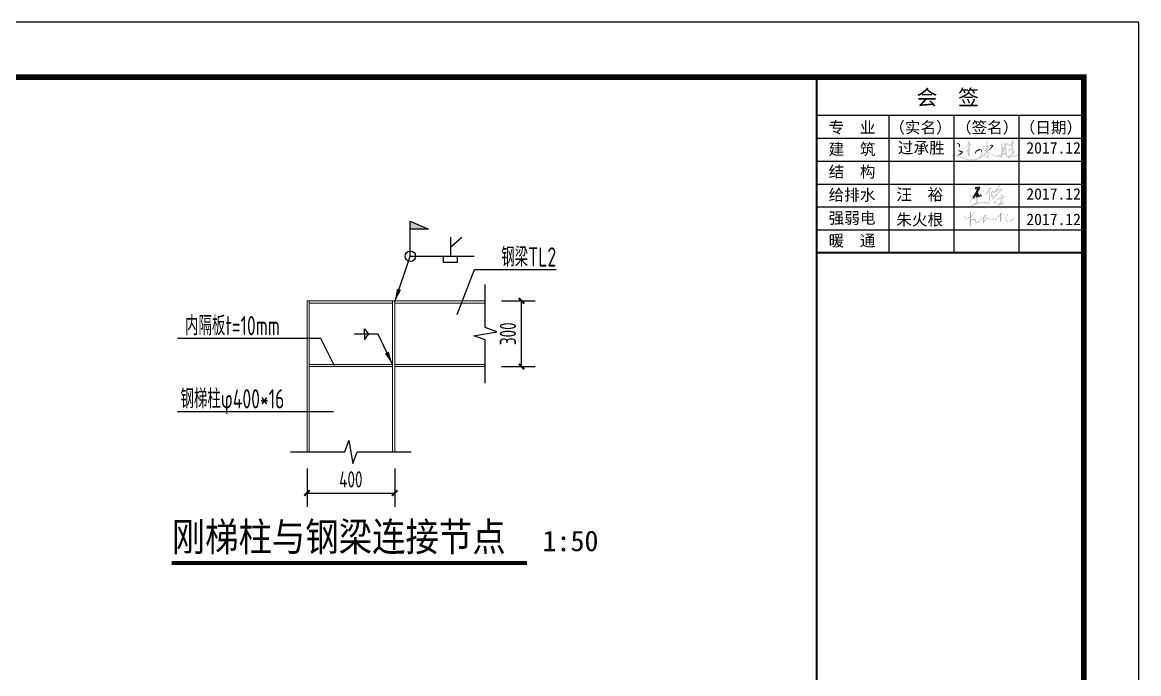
# Model space of a CAD drawing. Extents: x 6827379 to 6887889, y 99218 to 177608.
# Drawn here: x 6837136 to 6842229, y 106746 to 109718 of the extents above; entities that cross this region are included whole.
import ezdxf
from ezdxf.enums import TextEntityAlignment as Align

# ---------------------------------------------------------------- set-up
doc = ezdxf.new("R2010")
doc.units = 0
doc.header["$LTSCALE"] = 1000
doc.header["$MEASUREMENT"] = 0
doc.linetypes.add('CONTINOUS', pattern=[2000000.0, 1000000.0, 1000000.0])
for name, color, linetype in [('A_公文', 7, 'Continuous'), ('A_公标', 3, 'Continuous'), ('A_公框', 4, 'Continuous'), ('A_图名标注', 3, 'Continuous'), ('A_符号', 3, 'Continuous'), ('AXIS', 3, 'Continuous'), ('dzqm', 6, 'Continuous'), ('T-TEXT', 7, 'Continuous'), ('WIRE-照明', 1, 'Continuous'), ('校对1', 2, 'Continuous'), ('粉刷层', 6, 'Continuous')]:
    doc.layers.add(name, color=color, linetype=linetype)
doc.layers.add('BEAM_CON', color=4, linetype='Continuous', lineweight=0)
doc.styles.add('_TCH_DIM_T3', font='tssdeng.shx', dxfattribs={"width": 0.705882, "bigfont": 'tssdchn.shx'})
doc.styles.get("Standard").update_dxf_attribs({"font": 'tssdeng.shx', "bigfont": 'hztxt.shx'})
doc.styles.add('TSSD_REIN', font='Tssdeng.shx', dxfattribs={"width": 0.7, "bigfont": 'hztxt.shx'})
doc.styles.add('仿宋GB2312', font='', dxfattribs={"width": 1.5})
doc.styles.add('黑1', font='simhei.ttf', dxfattribs={"width": 0.85})
doc.styles.add('黑体', font='simhei.ttf')
doc.styles.get('仿宋GB2312').set_extended_font_data('FangSong_GB2312')
doc.dimstyles.new('_TCH_ARCH&&25', dxfattribs={"dimtxt": 74.375, "dimasz": 25, "dimexe": 62.5, "dimexo": 75, "dimgap": 25, "dimtad": 1, "dimdec": 0, "dimzin": 0, "dimdsep": 46, "dimtxsty": '_TCH_DIM_T3', "dimblk": 'ARCHTICK', "dimcen": 0.09, "dimclrt": 7, "dimazin": 2, "dimtfac": 1, "dimtdec": 0, "dimtix": 1, "dimtmove": 2, "dimatfit": 3, "dimfxl": 1, "dimtolj": 1, "dimtzin": 0, "dimarcsym": 0})
doc.dimstyles.new('TSSD_LEADER_STYLE_60.0', dxfattribs={"dimtxt": 0.18, "dimasz": 60, "dimexe": 0.18, "dimexo": 0.0625, "dimgap": 0.09, "dimtad": 0, "dimtih": 1, "dimtoh": 1, "dimdec": 4, "dimzin": 0, "dimdsep": 46, "dimtxsty": 'Standard', "dimcen": 0.09, "dimadec": 0, "dimazin": 0, "dimtfac": 1, "dimtdec": 4, "dimtofl": 0, "dimtmove": 0, "dimatfit": 3, "dimfxl": 1, "dimtolj": 1, "dimtzin": 0, "dimarcsym": 0})

# ---------------------------------------------------------------- blocks, each defined once
blk = doc.blocks.new('sfs2342')
at = {"layer": '粉刷层'}
h = blk.add_hatch(color=256, dxfattribs=at)
h.paths.add_polyline_path([(2516235, 590822), (2516197, 590794), (2516190, 590717), (2516195, 590665), (2516247, 590645), (2516211, 590600), (2516232, 590584), (2516307, 590668), (2516338, 590672), (2516337, 590705), (2516504, 590864), (2516474, 590878), (2516400, 590854), (2516328, 590806), (2516467, 590997), (2516445, 591009), (2516282, 590801)])
h.paths.add_polyline_path([(2516243, 590785), (2516275, 590757), (2516347, 590789), (2516433, 590845), (2516417, 590815), (2516281, 590681), (2516233, 590678), (2516218, 590753), (2516235, 590781)], flags=16)
h.paths.add_polyline_path([(2516440, 590732), (2516446, 590689), (2516543, 590629), (2516552, 590658)])
h.paths.add_polyline_path([(2516466, 590653), (2516385, 590629), (2516333, 590586), (2516368, 590585), (2516455, 590615), (2516474, 590598), (2516445, 590547), (2516390, 590468), (2516349, 590432), (2516378, 590418), (2516537, 590487), (2516527, 590521), (2516438, 590483), (2516508, 590614)])
h.paths.add_polyline_path([(2516300, 590567), (2516263, 590532), (2516321, 590473), (2516335, 590505)])
h.paths.add_polyline_path([(2516168, 590778), (2516144, 590805), (2516203, 590885), (2516188, 590911), (2516096, 590889), (2516111, 590868), (2516148, 590879), (2516148, 590862), (2516055, 590744), (2516064, 590717), (2516125, 590788), (2516147, 590768), (2516128, 590518), (2516110, 590451), (2516151, 590455), (2516151, 590508), (2516167, 590622)])
h.paths.add_polyline_path([(2516158, 591004), (2516091, 590984), (2516098, 590946), (2516143, 590968), (2516175, 590949), (2516195, 590982)])
h.paths.add_polyline_path([(2515877, 590913), (2515785, 590898), (2515781, 590874), (2515848, 590880), (2515850, 590860), (2515716, 590616), (2515804, 590608), (2515799, 590511), (2515672, 590446), (2515670, 590418), (2515967, 590504), (2516088, 590481), (2516104, 590521), (2516034, 590527), (2515837, 590513), (2515835, 590614), (2515942, 590670), (2515927, 590701), (2515858, 590667), (2515859, 590717), (2515847, 590746), (2515818, 590740), (2515813, 590652), (2515761, 590634), (2515760, 590660), (2515899, 590901)])
h.paths.add_polyline_path([(2515668, 590874), (2515636, 590868), (2515626, 590838), (2515657, 590854), (2515689, 590836), (2515702, 590847)])
h.paths.add_polyline_path([(2515660, 590723), (2515631, 590727), (2515649, 590665), (2515666, 590670)])
h.paths.add_polyline_path([(2515738, 590724), (2515720, 590724), (2515622, 590494), (2515636, 590474)])
for p, q in [((2515850, 590860), (2515716, 590616)), ((2515760, 590660), (2515899, 590901)), ((2515785, 590898), (2515781, 590874)), ((2515781, 590874), (2515848, 590880)), ((2515877, 590913), (2515785, 590898)), ((2515848, 590880), (2515850, 590860)), ((2515899, 590901), (2515877, 590913)), ((2515818, 590740), (2515813, 590652)), ((2515847, 590746), (2515818, 590740)), ((2515859, 590717), (2515847, 590746)), ((2515858, 590667), (2515859, 590717)), ((2515927, 590701), (2515858, 590667)), ((2515942, 590670), (2515927, 590701))]:
    blk.add_line(p, q, dxfattribs=at)
blk = doc.blocks.new('asdasdsadsads')
at = {"layer": 'dzqm'}
h = blk.add_hatch(color=0, dxfattribs=at)
edge = h.paths.add_edge_path()
edge.add_spline(control_points=[(6363990, 253363), (6363990, 253363), (6363990, 253363), (6363989, 253363), (6363988, 253362), (6363988, 253355), (6363988, 253348), (6363988, 253341), (6363989, 253341), (6363989, 253342), (6363989, 253342), (6363991, 253335), (6363993, 253329), (6363994, 253323), (6363993, 253322), (6363992, 253322), (6363991, 253321), (6363989, 253324), (6363986, 253327), (6363985, 253330), (6363981, 253341), (6363978, 253351), (6363976, 253362), (6363972, 253380), (6363969, 253398), (6363965, 253417), (6363961, 253436), (6363956, 253455), (6363951, 253474), (6363949, 253479), (6363945, 253484), (6363942, 253489), (6363937, 253496), (6363939, 253502), (6363948, 253504), (6363961, 253505), (6363975, 253506), (6363989, 253507), (6363989, 253507), (6363989, 253507), (6363989, 253507), (6363999, 253508), (6363999, 253508), (6363998, 253499), (6364000, 253502), (6364001, 253506), (6364002, 253510), (6364003, 253508), (6364004, 253507), (6364004, 253506), (6364017, 253517), (6364032, 253508), (6364046, 253510), (6364046, 253518), (6364046, 253525), (6364046, 253533), (6364045, 253552), (6364044, 253571), (6364044, 253590), (6364043, 253593), (6364043, 253597), (6364044, 253601), (6364044, 253614), (6364038, 253625), (6364032, 253637), (6364037, 253633), (6364042, 253629), (6364047, 253626), (6364051, 253623), (6364055, 253622), (6364059, 253620), (6364060, 253619), (6364061, 253617), (6364062, 253614), (6364071, 253612), (6364069, 253603), (6364070, 253596), (6364068, 253596), (6364066, 253597), (6364065, 253597), (6364065, 253596), (6364064, 253596), (6364064, 253596), (6364066, 253594), (6364069, 253592), (6364072, 253590), (6364072, 253559), (6364072, 253528), (6364072, 253498), (6364084, 253493), (6364092, 253486), (6364096, 253475), (6364096, 253473), (6364095, 253471), (6364095, 253469), (6364098, 253460), (6364092, 253453), (6364090, 253445), (6364089, 253441), (6364086, 253437), (6364084, 253432), (6364083, 253429), (6364080, 253425), (6364081, 253422), (6364082, 253414), (6364080, 253406), (6364082, 253397), (6364084, 253389), (6364087, 253381), (6364090, 253373), (6364090, 253373), (6364090, 253373), (6364090, 253373), (6364090, 253365), (6364090, 253357), (6364091, 253349), (6364091, 253347), (6364095, 253345), (6364097, 253344), (6364115, 253331), (6364133, 253317), (6364153, 253306), (6364176, 253292), (6364201, 253281), (6364226, 253268), (6364246, 253258), (6364268, 253253), (6364291, 253248), (6364318, 253243), (6364345, 253247), (6364372, 253256), (6364373, 253256), (6364374, 253257), (6364376, 253257), (6364388, 253256), (6364397, 253263), (6364406, 253269), (6364409, 253270), (6364412, 253272), (6364415, 253273), (6364427, 253279), (6364430, 253285), (6364429, 253299), (6364428, 253308), (6364430, 253318), (6364430, 253328), (6364431, 253347), (6364433, 253366), (6364434, 253384), (6364434, 253405), (6364435, 253425), (6364435, 253445), (6364435, 253463), (6364434, 253480), (6364433, 253498), (6364433, 253513), (6364431, 253528), (6364430, 253544), (6364429, 253548), (6364428, 253553), (6364427, 253557), (6364427, 253558), (6364428, 253558), (6364428, 253558), (6364432, 253556), (6364435, 253553), (6364439, 253552), (6364443, 253550), (6364447, 253549), (6364451, 253547), (6364454, 253546), (6364458, 253545), (6364459, 253543), (6364461, 253536), (6364462, 253528), (6364463, 253521), (6364465, 253512), (6364464, 253503), (6364466, 253493), (6364468, 253483), (6364473, 253479), (6364481, 253474), (6364490, 253469), (6364498, 253461), (6364507, 253454), (6364510, 253458), (6364514, 253463), (6364517, 253468), (6364526, 253488), (6364531, 253509), (6364525, 253532), (6364523, 253539), (6364524, 253549), (6364521, 253555), (6364516, 253567), (6364508, 253578), (6364495, 253583), (6364489, 253585), (6364483, 253589), (6364476, 253589), (6364470, 253588), (6364465, 253583), (6364459, 253579), (6364457, 253578), (6364456, 253576), (6364454, 253576), (6364452, 253576), (6364449, 253578), (6364449, 253579), (6364449, 253581), (6364451, 253583), (6364452, 253584), (6364465, 253597), (6364483, 253599), (6364499, 253590), (6364517, 253581), (6364532, 253569), (6364543, 253552), (6364544, 253550), (6364545, 253548), (6364547, 253544), (6364553, 253551), (6364557, 253557), (6364562, 253563), (6364564, 253566), (6364565, 253570), (6364567, 253573), (6364572, 253580), (6364578, 253581), (6364586, 253577), (6364597, 253570), (6364607, 253563), (6364613, 253551), (6364619, 253539), (6364632, 253537), (6364643, 253536), (6364661, 253534), (6364676, 253542), (6364693, 253547), (6364702, 253550), (6364704, 253556), (6364703, 253565), (6364703, 253573), (6364702, 253582), (6364703, 253591), (6364705, 253603), (6364707, 253617), (6364711, 253629), (6364716, 253644), (6364731, 253647), (6364743, 253637), (6364745, 253636), (6364745, 253635), (6364747, 253634), (6364761, 253628), (6364762, 253615), (6364763, 253602), (6364764, 253590), (6364760, 253580), (6364756, 253570), (6364753, 253563), (6364748, 253555), (6364742, 253550), (6364731, 253541), (6364731, 253529), (6364732, 253518), (6364733, 253501), (6364735, 253485), (6364737, 253468), (6364738, 253455), (6364740, 253441), (6364741, 253428), (6364742, 253420), (6364742, 253411), (6364744, 253404), (6364747, 253398), (6364752, 253393), (6364757, 253389), (6364762, 253385), (6364767, 253380), (6364773, 253376), (6364779, 253372), (6364782, 253364), (6364786, 253358), (6364786, 253357), (6364785, 253354), (6364785, 253353), (6364783, 253350), (6364780, 253347), (6364785, 253344), (6364786, 253343), (6364785, 253336), (6364783, 253335), (6364779, 253332), (6364778, 253329), (6364778, 253324), (6364779, 253321), (6364775, 253318), (6364773, 253315), (6364770, 253312), (6364766, 253309), (6364763, 253305), (6364759, 253300), (6364753, 253296), (6364753, 253287), (6364753, 253280), (6364742, 253272), (6364735, 253274), (6364726, 253277), (6364720, 253271), (6364714, 253267), (6364706, 253260), (6364697, 253255), (6364687, 253251), (6364683, 253250), (6364679, 253245), (6364675, 253242), (6364673, 253241), (6364670, 253240), (6364665, 253238), (6364658, 253233), (6364650, 253226), (6364641, 253220), (6364642, 253219), (6364642, 253219), (6364642, 253218), (6364650, 253220), (6364658, 253221), (6364666, 253223), (6364685, 253228), (6364704, 253232), (6364723, 253236), (6364737, 253239), (6364751, 253243), (6364766, 253246), (6364782, 253250), (6364798, 253252), (6364813, 253258), (6364826, 253263), (6364840, 253260), (6364853, 253265), (6364863, 253269), (6364873, 253270), (6364884, 253273), (6364887, 253273), (6364890, 253273), (6364893, 253274), (6364894, 253274), (6364895, 253274), (6364895, 253274), (6364907, 253281), (6364915, 253276), (6364923, 253266), (6364905, 253252), (6364883, 253249), (6364862, 253242), (6364862, 253245), (6364862, 253247), (6364862, 253249), (6364861, 253249), (6364860, 253249), (6364859, 253250), (6364859, 253241), (6364856, 253238), (6364847, 253239), (6364843, 253239), (6364839, 253236), (6364834, 253236), (6364832, 253235), (6364830, 253235), (6364828, 253237), (6364826, 253235), (6364824, 253233), (6364821, 253233), (6364798, 253226), (6364775, 253220), (6364752, 253213), (6364742, 253211), (6364731, 253210), (6364723, 253206), (6364697, 253194), (6364670, 253191), (6364642, 253187), (6364632, 253185), (6364621, 253184), (6364611, 253185), (6364606, 253186), (6364600, 253190), (6364595, 253194), (6364590, 253198), (6364584, 253203), (6364579, 253207), (6364575, 253211), (6364575, 253214), (6364580, 253217), (6364590, 253224), (6364600, 253231), (6364611, 253238), (6364614, 253240), (6364619, 253239), (6364622, 253241), (6364646, 253257), (6364670, 253272), (6364693, 253289), (6364699, 253293), (6364699, 253299), (6364690, 253304), (6364679, 253312), (6364672, 253323), (6364664, 253333), (6364656, 253344), (6364648, 253356), (6364640, 253367), (6364634, 253376), (6364628, 253384), (6364623, 253394), (6364621, 253398), (6364621, 253404), (6364619, 253411), (6364625, 253409), (6364627, 253408), (6364630, 253407), (6364637, 253404), (6364641, 253406), (6364641, 253414), (6364641, 253417), (6364641, 253420), (6364641, 253425), (6364666, 253435), (6364689, 253426), (6364713, 253417), (6364710, 253450), (6364706, 253482), (6364703, 253516), (6364652, 253491), (6364618, 253515), (6364589, 253554), (6364567, 253530), (6364558, 253503), (6364560, 253472), (6364562, 253455), (6364565, 253438), (6364567, 253421), (6364568, 253404), (6364570, 253388), (6364571, 253371), (6364572, 253369), (6364573, 253367), (6364574, 253366), (6364580, 253365), (6364578, 253360), (6364577, 253357), (6364573, 253349), (6364574, 253342), (6364577, 253335), (6364579, 253328), (6364580, 253320), (6364581, 253313), (6364584, 253290), (6364590, 253268), (6364586, 253244), (6364585, 253236), (6364575, 253232), (6364569, 253237), (6364561, 253244), (6364554, 253252), (6364547, 253258), (6364545, 253260), (6364541, 253261), (6364539, 253263), (6364531, 253272), (6364522, 253282), (6364513, 253292), (6364510, 253290), (6364506, 253287), (6364502, 253285), (6364495, 253280), (6364487, 253275), (6364480, 253270), (6364469, 253261), (6364456, 253255), (6364454, 253237), (6364453, 253222), (6364449, 253208), (6364446, 253193), (6364444, 253182), (6364435, 253178), (6364426, 253185), (6364422, 253188), (6364418, 253190), (6364415, 253194), (6364412, 253199), (6364410, 253204), (6364408, 253210), (6364407, 253216), (6364407, 253222), (6364406, 253228), (6364404, 253228), (6364403, 253228), (6364401, 253227), (6364364, 253213), (6364325, 253213), (6364288, 253226), (6364262, 253234), (6364238, 253245), (6364214, 253256), (6364194, 253265), (6364175, 253275), (6364157, 253286), (6364147, 253291), (6364139, 253299), (6364130, 253306), (6364119, 253314), (6364107, 253322), (6364096, 253330), (6364095, 253330), (6364095, 253329), (6364094, 253329), (6364096, 253311), (6364098, 253294), (6364100, 253277), (6364101, 253264), (6364103, 253250), (6364102, 253236), (6364102, 253221), (6364102, 253204), (6364093, 253190), (6364087, 253181), (6364074, 253177), (6364062, 253183), (6364046, 253190), (6364031, 253200), (6364019, 253213), (6364016, 253217), (6364014, 253223), (6364011, 253227), (6364009, 253231), (6364006, 253234), (6364004, 253237), (6364003, 253239), (6364003, 253241), (6364002, 253243), (6364002, 253246), (6364002, 253250), (6364001, 253255), (6363989, 253246), (6363978, 253238), (6363967, 253231), (6363960, 253226), (6363952, 253222), (6363944, 253217), (6363933, 253210), (6363922, 253203), (6363912, 253196), (6363905, 253192), (6363899, 253189), (6363892, 253185), (6363878, 253176), (6363864, 253166), (6363849, 253158), (6363831, 253148), (6363812, 253138), (6363791, 253133), (6363768, 253127), (6363744, 253120), (6363719, 253121), (6363694, 253122), (6363669, 253122), (6363645, 253122), (6363632, 253122), (6363620, 253122), (6363608, 253124), (6363595, 253125), (6363582, 253129), (6363570, 253131), (6363558, 253133), (6363545, 253134), (6363533, 253137), (6363513, 253143), (6363493, 253149), (6363473, 253156), (6363458, 253160), (6363443, 253164), (6363428, 253169), (6363419, 253172), (6363411, 253175), (6363402, 253179), (6363380, 253188), (6363357, 253197), (6363334, 253207), (6363319, 253214), (6363303, 253222), (6363288, 253230), (6363266, 253241), (6363242, 253250), (6363217, 253249), (6363201, 253248), (6363185, 253249), (6363171, 253239), (6363169, 253238), (6363164, 253238), (6363161, 253239), (6363156, 253240), (6363151, 253241), (6363146, 253244), (6363142, 253246), (6363136, 253250), (6363136, 253253), (6363137, 253257), (6363141, 253263), (6363146, 253265), (6363154, 253269), (6363164, 253272), (6363173, 253273), (6363196, 253277), (6363217, 253273), (6363239, 253267), (6363259, 253261), (6363278, 253256), (6363296, 253247), (6363316, 253238), (6363335, 253228), (6363354, 253219), (6363366, 253214), (6363378, 253209), (6363391, 253204), (6363418, 253194), (6363446, 253183), (6363474, 253173), (6363486, 253169), (6363498, 253166), (6363510, 253164), (6363533, 253159), (6363556, 253154), (6363579, 253152), (6363608, 253149), (6363638, 253149), (6363668, 253148), (6363684, 253147), (6363700, 253147), (6363716, 253149), (6363735, 253151), (6363754, 253156), (6363773, 253162), (6363790, 253167), (6363806, 253174), (6363822, 253180), (6363824, 253181), (6363826, 253182), (6363827, 253183), (6363828, 253184), (6363829, 253185), (6363829, 253185), (6363826, 253189), (6363825, 253192), (6363823, 253196), (6363827, 253198), (6363831, 253200), (6363836, 253201), (6363840, 253203), (6363844, 253202), (6363848, 253204), (6363852, 253207), (6363857, 253210), (6363860, 253214), (6363869, 253226), (6363877, 253240), (6363885, 253253), (6363890, 253262), (6363895, 253271), (6363901, 253280), (6363902, 253284), (6363906, 253285), (6363909, 253288), (6363910, 253299), (6363910, 253311), (6363911, 253324), (6363912, 253330), (6363915, 253334), (6363921, 253337), (6363927, 253340), (6363930, 253347), (6363934, 253352), (6363935, 253354), (6363936, 253356), (6363937, 253358), (6363937, 253358), (6363938, 253358), (6363939, 253358), (6363939, 253351), (6363940, 253343), (6363940, 253336), (6363941, 253336), (6363942, 253336), (6363942, 253336), (6363942, 253338), (6363942, 253339), (6363942, 253339), (6363949, 253342), (6363955, 253345), (6363963, 253349), (6363954, 253328), (6363946, 253308), (6363938, 253289), (6363930, 253269), (6363922, 253250), (6363915, 253228), (6363937, 253245), (6363959, 253261), (6363981, 253278), (6363986, 253282), (6363989, 253288), (6363985, 253295), (6363983, 253300), (6363983, 253306), (6363988, 253311), (6363990, 253312), (6363990, 253315), (6363991, 253318), (6363994, 253312), (6363998, 253306), (6364003, 253299), (6364014, 253312), (6364025, 253324), (6364035, 253336), (6364035, 253336), (6364034, 253336), (6364034, 253337), (6364032, 253335), (6364029, 253333), (6364027, 253331), (6364036, 253344), (6364033, 253359), (6364037, 253372), (6364036, 253373), (6364036, 253373), (6364035, 253373), (6364028, 253367), (6364020, 253362), (6364013, 253355), (6364006, 253348), (6364002, 253348), (6363997, 253356), (6363995, 253359), (6363993, 253361), (6363991, 253363), (6363990, 253363)], knot_values=[-1, 0, 0, 0, 0, 0, 1, 1, 1, 2, 2, 2, 3, 3, 3, 4, 4, 4, 5, 5, 5, 6, 6, 6, 7, 7, 7, 8, 8, 8, 9, 9, 9, 10, 10, 10, 11, 11, 11, 12, 12, 12, 13, 13, 13, 14, 14, 14, 15, 15, 15, 16, 16, 16, 17, 17, 17, 18, 18, 18, 19, 19, 19, 20, 20, 20, 21, 21, 21, 22, 22, 22, 23, 23, 23, 24, 24, 24, 25, 25, 25, 26, 26, 26, 27, 27, 27, 28, 28, 28, 29, 29, 29, 30, 30, 30, 31, 31, 31, 32, 32, 32, 33, 33, 33, 34, 34, 34, 35, 35, 35, 36, 36, 36, 37, 37, 37, 38, 38, 38, 39, 39, 39, 40, 40, 40, 41, 41, 41, 42, 42, 42, 43, 43, 43, 44, 44, 44, 45, 45, 45, 46, 46, 46, 47, 47, 47, 48, 48, 48, 49, 49, 49, 50, 50, 50, 51, 51, 51, 52, 52, 52, 53, 53, 53, 54, 54, 54, 55, 55, 55, 56, 56, 56, 57, 57, 57, 58, 58, 58, 59, 59, 59, 60, 60, 60, 61, 61, 61, 62, 62, 62, 63, 63, 63, 64, 64, 64, 65, 65, 65, 66, 66, 66, 67, 67, 67, 68, 68, 68, 69, 69, 69, 70, 70, 70, 71, 71, 71, 72, 72, 72, 73, 73, 73, 74, 74, 74, 75, 75, 75, 76, 76, 76, 77, 77, 77, 78, 78, 78, 79, 79, 79, 80, 80, 80, 81, 81, 81, 82, 82, 82, 83, 83, 83, 84, 84, 84, 85, 85, 85, 86, 86, 86, 87, 87, 87, 88, 88, 88, 89, 89, 89, 90, 90, 90, 91, 91, 91, 92, 92, 92, 93, 93, 93, 94, 94, 94, 95, 95, 95, 96, 96, 96, 97, 97, 97, 98, 98, 98, 99, 99, 99, 100, 100, 100, 101, 101, 101, 102, 102, 102, 103, 103, 103, 104, 104, 104, 105, 105, 105, 106, 106, 106, 107, 107, 107, 108, 108, 108, 109, 109, 109, 110, 110, 110, 111, 111, 111, 112, 112, 112, 113, 113, 113, 114, 114, 114, 115, 115, 115, 116, 116, 116, 117, 117, 117, 118, 118, 118, 119, 119, 119, 120, 120, 120, 121, 121, 121, 122, 122, 122, 123, 123, 123, 124, 124, 124, 125, 125, 125, 126, 126, 126, 127, 127, 127, 128, 128, 128, 129, 129, 129, 130, 130, 130, 131, 131, 131, 132, 132, 132, 133, 133, 133, 134, 134, 134, 135, 135, 135, 136, 136, 136, 137, 137, 137, 138, 138, 138, 139, 139, 139, 140, 140, 140, 141, 141, 141, 142, 142, 142, 143, 143, 143, 144, 144, 144, 145, 145, 145, 146, 146, 146, 147, 147, 147, 148, 148, 148, 149, 149, 149, 150, 150, 150, 151, 151, 151, 152, 152, 152, 153, 153, 153, 154, 154, 154, 155, 155, 155, 156, 156, 156, 157, 157, 157, 158, 158, 158, 159, 159, 159, 160, 160, 160, 161, 161, 161, 162, 162, 162, 163, 163, 163, 164, 164, 164, 165, 165, 165, 166, 166, 166, 167, 167, 167, 168, 168, 168, 169, 169, 169, 170, 170, 170, 171, 171, 171, 172, 172, 172, 173, 173, 173, 174, 174, 174, 175, 175, 175, 176, 176, 176, 177, 177, 177, 178, 178, 178, 179, 179, 179, 180, 180, 180, 181, 181, 181, 182, 182, 182, 183, 183, 183, 184, 184, 184, 185, 185, 185, 186, 186, 186, 187, 187, 187, 188, 188, 188, 189, 189, 189, 190, 190, 190, 191, 191, 191, 192, 192, 192, 193, 193, 193, 194, 194, 194, 195, 195, 195, 196, 196, 196, 197, 197, 197, 198, 198, 198, 199, 199, 199, 200, 200, 200, 201, 201, 201, 202, 202, 202, 203, 203, 203, 204, 204, 204, 205, 205, 205, 206, 206, 206, 207, 207, 207, 208, 208, 208, 209, 209, 209, 210, 210, 210, 211, 211, 211, 212, 212, 212, 213, 213, 213, 214, 214, 214, 215, 215, 215, 216, 216, 216, 217, 217, 217, 218, 218, 218, 219, 219, 219, 220, 220, 220, 221, 221, 221, 222, 222, 222, 223, 223, 223, 224, 224, 224, 225, 225, 225, 226, 226, 226, 227, 227, 227, 228, 228, 228, 229, 229, 229, 230, 230, 230, 231, 231, 231, 232, 232, 232, 233, 233, 233, 234, 234, 234, 235, 235, 235, 236, 236, 236, 237, 237, 237, 238, 238, 238, 239, 239, 239, 240, 240, 240, 241, 241, 241, 242, 242, 242, 243, 243, 243, 244, 244, 244, 245, 245, 245, 246, 246, 246, 247, 247, 247, 248, 248, 248, 248], degree=3, periodic=0)
edge = h.paths.add_edge_path()
edge.add_spline(control_points=[(6364534, 253398), (6364534, 253398), (6364534, 253398), (6364532, 253409), (6364531, 253421), (6364530, 253421), (6364529, 253421), (6364529, 253421), (6364528, 253416), (6364527, 253411), (6364526, 253407), (6364520, 253386), (6364513, 253365), (6364508, 253344), (6364506, 253339), (6364508, 253333), (6364508, 253327), (6364506, 253329), (6364503, 253332), (6364498, 253336), (6364499, 253322), (6364503, 253312), (6364511, 253304), (6364512, 253304), (6364512, 253304), (6364513, 253304), (6364512, 253312), (6364510, 253320), (6364508, 253327), (6364510, 253327), (6364512, 253327), (6364514, 253326), (6364520, 253322), (6364524, 253323), (6364528, 253330), (6364529, 253332), (6364531, 253335), (6364533, 253336), (6364541, 253338), (6364539, 253344), (6364539, 253349), (6364538, 253361), (6364536, 253374), (6364535, 253386), (6364534, 253398)], knot_values=[-1, 0, 0, 0, 0, 0, 1, 1, 1, 2, 2, 2, 3, 3, 3, 4, 4, 4, 5, 5, 5, 6, 6, 6, 7, 7, 7, 8, 8, 8, 9, 9, 9, 10, 10, 10, 11, 11, 11, 12, 12, 12, 13, 13, 13, 14, 14, 14, 14], degree=3, periodic=0)
edge = h.paths.add_edge_path()
edge.add_spline(control_points=[(6363969, 253453), (6363969, 253453), (6363969, 253453), (6363970, 253449), (6363971, 253445), (6363972, 253438), (6363972, 253431), (6363973, 253424), (6363974, 253419), (6363976, 253413), (6363977, 253407), (6363979, 253398), (6363980, 253388), (6363982, 253377), (6363983, 253378), (6363985, 253378), (6363985, 253379), (6363994, 253389), (6364002, 253399), (6364011, 253409), (6364019, 253417), (6364027, 253426), (6364040, 253421), (6364058, 253441), (6364047, 253463), (6364047, 253484), (6364036, 253484), (6364026, 253485), (6364016, 253484), (6364007, 253483), (6363997, 253479), (6363987, 253483), (6363986, 253484), (6363985, 253483), (6363983, 253483), (6363980, 253483), (6363977, 253484), (6363974, 253484), (6363974, 253484), (6363974, 253485), (6363974, 253486), (6363972, 253484), (6363970, 253483), (6363968, 253482), (6363968, 253473), (6363967, 253464), (6363967, 253459), (6363969, 253453)], knot_values=[-1, 0, 0, 0, 0, 0, 1, 1, 1, 2, 2, 2, 3, 3, 3, 4, 4, 4, 5, 5, 5, 6, 6, 6, 7, 7, 7, 8, 8, 8, 9, 9, 9, 10, 10, 10, 11, 11, 11, 12, 12, 12, 13, 13, 13, 14, 14, 14, 15, 15, 15, 15], degree=3, periodic=0)
edge = h.paths.add_edge_path()
edge.add_spline(control_points=[(6364060, 253329), (6364060, 253329), (6364060, 253329), (6364058, 253327), (6364056, 253325), (6364055, 253323), (6364054, 253322), (6364053, 253320), (6364047, 253312), (6364041, 253303), (6364035, 253294), (6364030, 253288), (6364024, 253282), (6364019, 253275), (6364017, 253273), (6364014, 253269), (6364015, 253267), (6364017, 253258), (6364020, 253248), (6364023, 253239), (6364024, 253237), (6364024, 253234), (6364025, 253232), (6364025, 253232), (6364025, 253232), (6364026, 253232), (6364028, 253229), (6364030, 253225), (6364032, 253223), (6364038, 253217), (6364044, 253213), (6364050, 253207), (6364055, 253202), (6364064, 253202), (6364066, 253209), (6364070, 253219), (6364073, 253230), (6364074, 253241), (6364074, 253255), (6364071, 253269), (6364070, 253283), (6364068, 253296), (6364067, 253310), (6364065, 253323), (6364065, 253326), (6364063, 253329), (6364062, 253331), (6364060, 253329)], knot_values=[-1, 0, 0, 0, 0, 0, 1, 1, 1, 2, 2, 2, 3, 3, 3, 4, 4, 4, 5, 5, 5, 6, 6, 6, 7, 7, 7, 8, 8, 8, 9, 9, 9, 10, 10, 10, 11, 11, 11, 12, 12, 12, 13, 13, 13, 14, 14, 14, 15, 15, 15, 15], degree=3, periodic=0)
edge = h.paths.add_edge_path()
edge.add_spline(control_points=[(6364676, 253334), (6364676, 253334), (6364676, 253334), (6364690, 253321), (6364702, 253307), (6364708, 253301), (6364720, 253302), (6364721, 253310), (6364724, 253324), (6364724, 253339), (6364725, 253354), (6364724, 253354), (6364725, 253354), (6364726, 253355), (6364726, 253356), (6364725, 253357), (6364725, 253358), (6364723, 253361), (6364720, 253363), (6364720, 253366), (6364718, 253375), (6364717, 253384), (6364716, 253393), (6364703, 253397), (6364691, 253402), (6364677, 253398), (6364664, 253394), (6364655, 253385), (6364658, 253370), (6364659, 253363), (6364665, 253358), (6364668, 253351), (6364676, 253334)], knot_values=[-1, 0, 0, 0, 0, 0, 1, 1, 1, 2, 2, 2, 3, 3, 3, 4, 4, 4, 5, 5, 5, 6, 6, 6, 7, 7, 7, 8, 8, 8, 9, 9, 9, 10, 10, 10, 10], degree=3, periodic=0)
edge = h.paths.add_edge_path()
edge.add_spline(control_points=[(6364475, 253302), (6364475, 253302), (6364475, 253302), (6364485, 253308), (6364495, 253314), (6364487, 253329), (6364479, 253342), (6364472, 253356), (6364471, 253356), (6364470, 253356), (6364469, 253356), (6364468, 253336), (6364466, 253316), (6364464, 253295), (6364475, 253302)], knot_values=[-1, 0, 0, 0, 0, 0, 1, 1, 1, 2, 2, 2, 3, 3, 3, 4, 4, 4, 4], degree=3, periodic=0)
edge = h.paths.add_edge_path()
edge.add_spline(control_points=[(6364741, 253613), (6364741, 253613), (6364741, 253613), (6364738, 253612), (6364738, 253610), (6364735, 253600), (6364734, 253589), (6364732, 253578), (6364733, 253578), (6364734, 253578), (6364735, 253577), (6364744, 253585), (6364746, 253596), (6364746, 253608), (6364746, 253611), (6364744, 253612), (6364743, 253614), (6364741, 253613)], knot_values=[-1, 0, 0, 0, 0, 0, 1, 1, 1, 2, 2, 2, 3, 3, 3, 4, 4, 4, 5, 5, 5, 5], degree=3, periodic=0)
edge = h.paths.add_edge_path()
edge.add_spline(control_points=[(6364544, 253299), (6364544, 253299), (6364544, 253299), (6364543, 253308), (6364542, 253316), (6364541, 253316), (6364540, 253316), (6364539, 253316), (6364536, 253313), (6364533, 253310), (6364530, 253306), (6364529, 253305), (6364529, 253301), (6364530, 253299), (6364532, 253295), (6364535, 253292), (6364538, 253288), (6364541, 253285), (6364544, 253287), (6364544, 253290), (6364544, 253299)], knot_values=[-1, 0, 0, 0, 0, 0, 1, 1, 1, 2, 2, 2, 3, 3, 3, 4, 4, 4, 5, 5, 5, 6, 6, 6, 6], degree=3, periodic=0)
edge = h.paths.add_edge_path()
edge.add_spline(control_points=[(6364751, 253365), (6364751, 253365), (6364751, 253365), (6364752, 253356), (6364754, 253347), (6364754, 253347), (6364755, 253347), (6364756, 253347), (6364764, 253364), (6364763, 253369), (6364750, 253375), (6364751, 253365)], knot_values=[-1, 0, 0, 0, 0, 0, 1, 1, 1, 2, 2, 2, 3, 3, 3, 3], degree=3, periodic=0)
edge = h.paths.add_edge_path()
edge.add_spline(control_points=[(6364060, 253383), (6364060, 253383), (6364060, 253383), (6364063, 253390), (6364066, 253398), (6364065, 253398), (6364064, 253399), (6364063, 253399), (6364060, 253392), (6364057, 253384), (6364054, 253377), (6364055, 253376), (6364055, 253376), (6364056, 253376), (6364060, 253383)], knot_values=[-1, 0, 0, 0, 0, 0, 1, 1, 1, 2, 2, 2, 3, 3, 3, 4, 4, 4, 4], degree=3, periodic=0)
edge = h.paths.add_edge_path()
edge.add_spline(control_points=[(6364022, 253496), (6364022, 253496), (6364022, 253496), (6364020, 253498), (6364017, 253502), (6364016, 253498), (6364015, 253496), (6364016, 253494), (6364017, 253492), (6364018, 253490), (6364020, 253488), (6364022, 253490), (6364023, 253492), (6364024, 253493), (6364022, 253496)], knot_values=[-1, 0, 0, 0, 0, 0, 1, 1, 1, 2, 2, 2, 3, 3, 3, 4, 4, 4, 4], degree=3, periodic=0)
h = blk.add_hatch(color=0, dxfattribs=at)
edge = h.paths.add_edge_path()
edge.add_spline(control_points=[(6363348, 253465), (6363348, 253465), (6363348, 253465), (6363344, 253468), (6363343, 253469), (6363334, 253479), (6363328, 253490), (6363327, 253504), (6363326, 253520), (6363323, 253538), (6363308, 253549), (6363305, 253552), (6363301, 253552), (6363298, 253553), (6363295, 253554), (6363293, 253554), (6363290, 253555), (6363282, 253558), (6363273, 253562), (6363265, 253566), (6363264, 253567), (6363262, 253572), (6363263, 253574), (6363263, 253576), (6363266, 253578), (6363269, 253579), (6363270, 253580), (6363273, 253579), (6363275, 253578), (6363294, 253577), (6363314, 253574), (6363330, 253563), (6363340, 253555), (6363352, 253546), (6363354, 253531), (6363356, 253522), (6363356, 253512), (6363356, 253503), (6363356, 253493), (6363355, 253483), (6363354, 253473), (6363354, 253471), (6363352, 253467), (6363350, 253466), (6363348, 253465)], knot_values=[-1, 0, 0, 0, 0, 0, 1, 1, 1, 2, 2, 2, 3, 3, 3, 4, 4, 4, 5, 5, 5, 6, 6, 6, 7, 7, 7, 8, 8, 8, 9, 9, 9, 10, 10, 10, 11, 11, 11, 12, 12, 12, 13, 13, 13, 14, 14, 14, 14], degree=3, periodic=0)
h = blk.add_hatch(color=0, dxfattribs=at)
edge = h.paths.add_edge_path()
edge.add_spline(control_points=[(6363611, 253418), (6363611, 253418), (6363611, 253418), (6363615, 253413), (6363621, 253408), (6363628, 253403), (6363628, 253397), (6363625, 253389), (6363621, 253378), (6363616, 253367), (6363614, 253356), (6363613, 253346), (6363614, 253335), (6363615, 253325), (6363618, 253306), (6363615, 253288), (6363616, 253270), (6363617, 253255), (6363613, 253243), (6363608, 253230), (6363606, 253225), (6363603, 253220), (6363600, 253215), (6363596, 253217), (6363591, 253219), (6363587, 253222), (6363582, 253226), (6363578, 253229), (6363574, 253234), (6363572, 253236), (6363570, 253240), (6363570, 253243), (6363567, 253259), (6363565, 253276), (6363563, 253292), (6363560, 253306), (6363557, 253320), (6363555, 253334), (6363554, 253347), (6363543, 253352), (6363533, 253358), (6363525, 253364), (6363518, 253371), (6363511, 253378), (6363510, 253379), (6363510, 253383), (6363511, 253385), (6363513, 253388), (6363516, 253391), (6363518, 253392), (6363532, 253400), (6363546, 253407), (6363560, 253415), (6363564, 253416), (6363568, 253416), (6363573, 253417), (6363573, 253418), (6363574, 253420), (6363574, 253421), (6363573, 253444), (6363571, 253467), (6363570, 253489), (6363569, 253493), (6363569, 253498), (6363563, 253496), (6363562, 253496), (6363560, 253498), (6363559, 253500), (6363554, 253486), (6363540, 253486), (6363531, 253479), (6363530, 253477), (6363528, 253476), (6363526, 253475), (6363520, 253472), (6363516, 253466), (6363509, 253465), (6363504, 253464), (6363501, 253457), (6363497, 253454), (6363493, 253450), (6363489, 253446), (6363484, 253443), (6363478, 253440), (6363472, 253437), (6363465, 253435), (6363451, 253431), (6363437, 253430), (6363423, 253434), (6363419, 253435), (6363414, 253435), (6363410, 253436), (6363408, 253437), (6363405, 253438), (6363403, 253439), (6363408, 253440), (6363412, 253442), (6363416, 253443), (6363423, 253445), (6363430, 253447), (6363437, 253448), (6363447, 253450), (6363458, 253452), (6363468, 253455), (6363477, 253458), (6363484, 253464), (6363492, 253466), (6363505, 253468), (6363509, 253480), (6363517, 253487), (6363519, 253489), (6363520, 253491), (6363522, 253493), (6363519, 253497), (6363517, 253495), (6363513, 253493), (6363504, 253490), (6363494, 253488), (6363484, 253487), (6363493, 253491), (6363502, 253496), (6363511, 253500), (6363521, 253504), (6363532, 253508), (6363542, 253513), (6363548, 253515), (6363553, 253520), (6363559, 253522), (6363568, 253524), (6363569, 253530), (6363569, 253537), (6363569, 253545), (6363566, 253554), (6363565, 253562), (6363563, 253578), (6363556, 253592), (6363549, 253606), (6363548, 253608), (6363546, 253611), (6363546, 253613), (6363546, 253617), (6363546, 253622), (6363548, 253624), (6363549, 253626), (6363555, 253626), (6363558, 253625), (6363566, 253620), (6363575, 253616), (6363585, 253614), (6363591, 253613), (6363596, 253607), (6363602, 253604), (6363615, 253594), (6363619, 253580), (6363620, 253565), (6363620, 253563), (6363621, 253559), (6363622, 253559), (6363628, 253559), (6363632, 253552), (6363639, 253551), (6363646, 253551), (6363653, 253547), (6363660, 253543), (6363662, 253542), (6363662, 253537), (6363661, 253534), (6363661, 253533), (6363656, 253531), (6363655, 253531), (6363634, 253539), (6363627, 253533), (6363621, 253512), (6363620, 253508), (6363615, 253504), (6363614, 253499), (6363612, 253493), (6363612, 253486), (6363612, 253479), (6363611, 253461), (6363612, 253443), (6363612, 253426), (6363611, 253418)], knot_values=[-1, 0, 0, 0, 0, 0, 1, 1, 1, 2, 2, 2, 3, 3, 3, 4, 4, 4, 5, 5, 5, 6, 6, 6, 7, 7, 7, 8, 8, 8, 9, 9, 9, 10, 10, 10, 11, 11, 11, 12, 12, 12, 13, 13, 13, 14, 14, 14, 15, 15, 15, 16, 16, 16, 17, 17, 17, 18, 18, 18, 19, 19, 19, 20, 20, 20, 21, 21, 21, 22, 22, 22, 23, 23, 23, 24, 24, 24, 25, 25, 25, 26, 26, 26, 27, 27, 27, 28, 28, 28, 29, 29, 29, 30, 30, 30, 31, 31, 31, 32, 32, 32, 33, 33, 33, 34, 34, 34, 35, 35, 35, 36, 36, 36, 37, 37, 37, 38, 38, 38, 39, 39, 39, 40, 40, 40, 41, 41, 41, 42, 42, 42, 43, 43, 43, 44, 44, 44, 45, 45, 45, 46, 46, 46, 47, 47, 47, 48, 48, 48, 49, 49, 49, 50, 50, 50, 51, 51, 51, 52, 52, 52, 53, 53, 53, 54, 54, 54, 55, 55, 55, 56, 56, 56, 57, 57, 57, 58, 58, 58, 59, 59, 59, 60, 60, 60, 60], degree=3, periodic=0)
edge = h.paths.add_edge_path()
edge.add_spline(control_points=[(6363602, 253391), (6363602, 253391), (6363602, 253391), (6363594, 253373), (6363601, 253354), (6363609, 253359), (6363620, 253384), (6363617, 253391), (6363602, 253391)], knot_values=[-1, 0, 0, 0, 0, 0, 1, 1, 1, 2, 2, 2, 2], degree=3, periodic=0)
h = blk.add_hatch(color=0, dxfattribs=at)
edge = h.paths.add_edge_path()
edge.add_spline(control_points=[(6364225, 253504), (6364225, 253504), (6364225, 253504), (6364225, 253495), (6364221, 253490), (6364211, 253476), (6364199, 253464), (6364187, 253451), (6364179, 253442), (6364169, 253433), (6364160, 253425), (6364142, 253410), (6364125, 253395), (6364107, 253380), (6364102, 253377), (6364095, 253376), (6364090, 253373), (6364090, 253373), (6364090, 253373), (6364090, 253373), (6364094, 253379), (6364097, 253385), (6364101, 253391), (6364103, 253394), (6364107, 253395), (6364110, 253398), (6364108, 253399), (6364107, 253400), (6364104, 253402), (6364112, 253409), (6364119, 253416), (6364126, 253423), (6364135, 253432), (6364144, 253441), (6364153, 253451), (6364163, 253463), (6364172, 253475), (6364182, 253487), (6364186, 253492), (6364189, 253498), (6364193, 253503), (6364194, 253505), (6364193, 253507), (6364193, 253509), (6364191, 253509), (6364189, 253510), (6364187, 253509), (6364184, 253509), (6364181, 253508), (6364177, 253507), (6364177, 253508), (6364177, 253510), (6364176, 253511), (6364170, 253506), (6364162, 253508), (6364157, 253511), (6364153, 253514), (6364151, 253514), (6364148, 253511), (6364145, 253509), (6364142, 253508), (6364138, 253511), (6364135, 253513), (6364129, 253511), (6364124, 253509), (6364119, 253508), (6364114, 253505), (6364109, 253502), (6364107, 253501), (6364106, 253498), (6364103, 253496), (6364101, 253494), (6364098, 253493), (6364095, 253492), (6364094, 253491), (6364091, 253494), (6364091, 253495), (6364091, 253496), (6364092, 253499), (6364093, 253499), (6364110, 253507), (6364126, 253515), (6364143, 253521), (6364155, 253526), (6364169, 253529), (6364182, 253532), (6364191, 253534), (6364198, 253532), (6364205, 253527), (6364208, 253524), (6364212, 253522), (6364215, 253520), (6364219, 253517), (6364225, 253515), (6364225, 253512), (6364225, 253504)], knot_values=[-1, 0, 0, 0, 0, 0, 1, 1, 1, 2, 2, 2, 3, 3, 3, 4, 4, 4, 5, 5, 5, 6, 6, 6, 7, 7, 7, 8, 8, 8, 9, 9, 9, 10, 10, 10, 11, 11, 11, 12, 12, 12, 13, 13, 13, 14, 14, 14, 15, 15, 15, 16, 16, 16, 17, 17, 17, 18, 18, 18, 19, 19, 19, 20, 20, 20, 21, 21, 21, 22, 22, 22, 23, 23, 23, 24, 24, 24, 25, 25, 25, 26, 26, 26, 27, 27, 27, 28, 28, 28, 29, 29, 29, 30, 30, 30, 31, 31, 31, 31], degree=3, periodic=0)
h = blk.add_hatch(color=0, dxfattribs=at)
edge = h.paths.add_edge_path()
edge.add_spline(control_points=[(6363420, 253322), (6363420, 253322), (6363420, 253322), (6363409, 253309), (6363397, 253297), (6363389, 253290), (6363381, 253283), (6363371, 253278), (6363359, 253271), (6363346, 253266), (6363333, 253260), (6363328, 253258), (6363323, 253257), (6363319, 253254), (6363312, 253250), (6363300, 253251), (6363293, 253257), (6363298, 253259), (6363303, 253261), (6363308, 253263), (6363310, 253264), (6363314, 253265), (6363315, 253267), (6363317, 253278), (6363326, 253282), (6363334, 253287), (6363348, 253298), (6363362, 253307), (6363376, 253318), (6363385, 253325), (6363389, 253334), (6363392, 253346), (6363361, 253348), (6363334, 253360), (6363309, 253378), (6363310, 253385), (6363315, 253391), (6363322, 253391), (6363329, 253390), (6363338, 253389), (6363341, 253379), (6363341, 253377), (6363346, 253374), (6363348, 253374), (6363377, 253373), (6363403, 253366), (6363427, 253351), (6363433, 253347), (6363433, 253339), (6363430, 253335), (6363420, 253322)], knot_values=[-1, 0, 0, 0, 0, 0, 1, 1, 1, 2, 2, 2, 3, 3, 3, 4, 4, 4, 5, 5, 5, 6, 6, 6, 7, 7, 7, 8, 8, 8, 9, 9, 9, 10, 10, 10, 11, 11, 11, 12, 12, 12, 13, 13, 13, 14, 14, 14, 15, 15, 15, 16, 16, 16, 16], degree=3, periodic=0)
h = blk.add_hatch(color=0, dxfattribs=at)
edge = h.paths.add_edge_path()
edge.add_spline(control_points=[(6363772, 253373), (6363772, 253373), (6363772, 253373), (6363794, 253385), (6363814, 253398), (6363829, 253407), (6363844, 253414), (6363861, 253417), (6363864, 253418), (6363869, 253417), (6363873, 253416), (6363887, 253413), (6363901, 253408), (6363912, 253400), (6363925, 253391), (6363932, 253377), (6363937, 253363), (6363929, 253355), (6363922, 253348), (6363914, 253339), (6363915, 253345), (6363916, 253349), (6363916, 253353), (6363915, 253353), (6363913, 253352), (6363911, 253352), (6363906, 253360), (6363905, 253372), (6363909, 253377), (6363907, 253378), (6363905, 253378), (6363902, 253379), (6363903, 253385), (6363896, 253393), (6363889, 253394), (6363875, 253395), (6363860, 253392), (6363847, 253385), (6363836, 253379), (6363824, 253373), (6363813, 253366), (6363790, 253353), (6363773, 253335), (6363765, 253309), (6363762, 253302), (6363759, 253294), (6363749, 253296), (6363750, 253306), (6363752, 253316), (6363754, 253327), (6363750, 253324), (6363747, 253322), (6363744, 253320), (6363744, 253320), (6363744, 253320), (6363744, 253320), (6363750, 253330), (6363756, 253339), (6363761, 253349), (6363772, 253373)], knot_values=[-1, 0, 0, 0, 0, 0, 1, 1, 1, 2, 2, 2, 3, 3, 3, 4, 4, 4, 5, 5, 5, 6, 6, 6, 7, 7, 7, 8, 8, 8, 9, 9, 9, 10, 10, 10, 11, 11, 11, 12, 12, 12, 13, 13, 13, 14, 14, 14, 15, 15, 15, 16, 16, 16, 17, 17, 17, 18, 18, 18, 19, 19, 19, 19], degree=3, periodic=0)
for p, q in [((6359599, 237903), (6359599, 255303)), ((6366599, 255303), (6366599, 197903)), ((6359599, 254303), (6366599, 254303)), ((6361493, 254303), (6361493, 250703)), ((6363195, 254303), (6363195, 250703)), ((6364897, 254303), (6364897, 250703)), ((6359599, 253703), (6366599, 253703)), ((6359599, 253103), (6366599, 253103)), ((6359599, 252503), (6366599, 252503)), ((6359599, 251903), (6366599, 251903)), ((6359599, 251303), (6366599, 251303)), ((6359599, 250703), (6366599, 250703))]:
    blk.add_line(p, q)
at = {"const_width": 50}
for points in [[(6359599, 255303), (6366599, 255303)], [(6359599, 255303), (6359599, 197903)], [(6359599, 250703), (6366599, 250703)]]:
    blk.add_lwpolyline(points, dxfattribs=at)
at = {"layer": 'WIRE-照明', "color": 0, "linetype": 'Continuous', "const_width": 4.69}
for points in [[(6363458, 251715), (6363458, 251664, 0.105236), (6363459, 251658), (6363471, 251632, 0.091756), (6363474, 251628), (6363491, 251610, 0.198912), (6363501, 251606), (6363525, 251606)], [(6363667, 251777), (6363655, 251777, 0.198912), (6363645, 251773), (6363633, 251761, 0.198912), (6363629, 251751), (6363629, 251740)], [(6363630, 251647), (6363670, 251672, 0.087542), (6363673, 251675), (6363705, 251716)], [(6363705, 251716), (6363719, 251747, 0.099664), (6363720, 251753), (6363720, 251762, 0.198912), (6363716, 251772), (6363714, 251773, 0.198912), (6363704, 251777), (6363689, 251777)], [(6364333, 251616), (6364434, 251734, 0.18009), (6364438, 251743), (6364438, 251747)], [(6364438, 251747), (6364437, 251747, 0.411252), (6364422, 251733), (6364422, 251720)], [(6364493, 251673), (6364523, 251703, -0.198912), (6364533, 251707), (6364566, 251707, -0.082163), (6364571, 251706), (6364589, 251700)], [(6363525, 251606), (6363603, 251623, 0.145282), (6363610, 251627), (6363630, 251647)], [(6364038, 251675), (6364038, 251669, -0.198912), (6364034, 251659), (6364021, 251646, -0.088376), (6364017, 251643), (6363957, 251615, 0.069687), (6363954, 251613), (6363812, 251491, -0.179673), (6363803, 251488), (6363788, 251488, -0.368973), (6363774, 251499), (6363766, 251549, 0.158432), (6363762, 251557), (6363741, 251578, 0.198912), (6363731, 251582), (6363706, 251582, 0.094548), (6363701, 251581), (6363647, 251560, 0.065466), (6363644, 251558), (6363622, 251542, 0.153431), (6363617, 251535), (6363588, 251449)], [(6363954, 251495), (6364048, 251588, -0.165933), (6364056, 251592), (6364105, 251598, -0.18169), (6364114, 251596), (6364138, 251581)], [(6364022, 251680), (6364013, 251680, 0.280746), (6364001, 251673), (6363994, 251659, 0.058145), (6363993, 251656), (6363959, 251522)], [(6364138, 251581), (6364208, 251559, 0.138898), (6364216, 251559), (6364271, 251573)], [(6364422, 251515), (6364422, 251554, -0.090599), (6364423, 251559), (6364449, 251627, -0.106396), (6364452, 251632), (6364493, 251673)], [(6364583, 251656), (6364576, 251656, 0.198912), (6364566, 251652), (6364561, 251647)], [(6364581, 251538), (6364607, 251527, 0.101443), (6364612, 251526), (6364641, 251526, 0.115461), (6364648, 251527), (6364688, 251547)], [(6364732, 251568), (6364748, 251589, -0.126452), (6364753, 251594), (6364767, 251600)]]:
    blk.add_lwpolyline(points, format="xyb", dxfattribs=at)
for points in [[(6363629, 251740), (6363629, 251717)], [(6363629, 251418), (6363629, 251717)], [(6363689, 251777), (6363667, 251777)], [(6364422, 251720), (6364422, 251651)], [(6363593, 251429), (6363588, 251449)], [(6363629, 251418), (6363593, 251429)], [(6363959, 251522), (6363954, 251495)], [(6364038, 251675), (6364022, 251680)], [(6364271, 251573), (6364333, 251616)], [(6364422, 251651), (6364422, 251532)], [(6364422, 251532), (6364422, 251515)], [(6364561, 251647), (6364547, 251598)], [(6364547, 251598), (6364556, 251563)], [(6364556, 251563), (6364581, 251538)], [(6364589, 251680), (6364583, 251656)], [(6364589, 251700), (6364589, 251680)], [(6364688, 251547), (6364732, 251568)]]:
    blk.add_lwpolyline(points, dxfattribs=at)
blk.add_blockref('sfs2342', (3847975, -338493))
for s, height, style, p in [('会  签', 400, '黑体', (6362215, 254571)), ('专  业', 300, '仿宋GB2312', (6359914, 253834)), ('（实名）', 300, '仿宋GB2312', (6361502, 253834)), ('（签名）', 300, '仿宋GB2312', (6363248, 253834)), ('（日期）', 300, '仿宋GB2312', (6364917, 253834)), ('建  筑', 300, '仿宋GB2312', (6359914, 253265)), ('结  构', 300, '仿宋GB2312', (6359914, 252673)), ('给排水', 300, '仿宋GB2312', (6359914, 252068)), ('强弱电', 300, '仿宋GB2312', (6359914, 251463)), ('暖  通', 300, '仿宋GB2312', (6359914, 250870))]:
    blk.add_text(s, height=height, dxfattribs=dict(style=style)).set_placement(p)
at = {"layer": 'A_公框', "color": 7, "style": '仿宋GB2312'}
for s, p in [('汪  裕', (6361688, 252077)), ('朱火根', (6361684, 251419))]:
    blk.add_text(s, height=300, dxfattribs=at).set_placement(p)
at = {"layer": 'AXIS', "color": 0, "style": '仿宋GB2312'}
for s, p in [('过承胜', (6361726, 253301)), ('2017.12', (6365092, 253301)), ('2017.12', (6365092, 252094)), ('2017.12', (6365092, 251428))]:
    blk.add_text(s, height=300, dxfattribs=at).set_placement(p)
blk = doc.blocks.new('_ArchTick')
at = {"color": 0, "linetype": 'ByBlock', "const_width": 0.4}
blk.add_lwpolyline([(-0.5, -0.5), (0.5, 0.5)], dxfattribs=at)
blk = doc.blocks.new('*D100')
at = {"layer": 'A_公标', "color": 0, "linetype": 'CONTINOUS', "lineweight": -2, "transparency": 16777216}
for p, q in [((6838435.2, 107682.9), (6838435.2, 107508.1)), ((6838835.2, 107682.9), (6838835.2, 107508.1)), ((6838435.2, 107570.6), (6838835.2, 107570.6))]:
    blk.add_line(p, q, dxfattribs=at)
at = {"layer": 'Defpoints', "color": 0, "linetype": 'CONTINOUS', "transparency": 16777216}
for p in [(6838435.2, 107757.9), (6838835.2, 107757.9), (6838835.2, 107570.6)]:
    blk.add_point(p, dxfattribs=at)
at = {"layer": 'A_公标', "color": 0, "linetype": 'CONTINOUS', "lineweight": -2, "transparency": 16777216, "xscale": 25, "yscale": 25, "zscale": 25, "rotation": 180}
blk.add_blockref('_ArchTick', (6838435.2, 107570.6), dxfattribs=at)
at = {"layer": 'A_公标', "color": 0, "linetype": 'CONTINOUS', "lineweight": -2, "transparency": 16777216, "xscale": 25, "yscale": 25, "zscale": 25}
blk.add_blockref('_ArchTick', (6838835.2, 107570.6), dxfattribs=at)
at = {"layer": 'A_公标', "color": 7, "linetype": 'CONTINOUS', "transparency": 16777216, "insert": (6838635.2, 107632.8), "char_height": 74.38, "attachment_point": 5, "style": '_TCH_DIM_T3'}
blk.add_mtext('\\A1;400', dxfattribs=at)
blk = doc.blocks.new('*D101')
at = {"layer": 'A_公标', "color": 0, "linetype": 'CONTINOUS', "lineweight": -2, "transparency": 16777216}
for p, q in [((6839323.1, 108447.3), (6839476.4, 108447.3)), ((6839413.9, 108147.3), (6839413.9, 108447.3)), ((6839323.1, 108147.3), (6839476.4, 108147.3))]:
    blk.add_line(p, q, dxfattribs=at)
at = {"layer": 'Defpoints', "color": 0, "linetype": 'CONTINOUS', "transparency": 16777216}
for p in [(6839248.1, 108447.3), (6839413.9, 108447.3), (6839248.1, 108147.3)]:
    blk.add_point(p, dxfattribs=at)
at = {"layer": 'A_公标', "color": 0, "linetype": 'CONTINOUS', "lineweight": -2, "transparency": 16777216, "xscale": 25, "yscale": 25, "zscale": 25}
for p, rotation in [((6839413.9, 108447.3), 90), ((6839413.9, 108147.3), 270)]:
    blk.add_blockref('_ArchTick', p, dxfattribs=dict(at, rotation=rotation))
at = {"layer": 'A_公标', "color": 7, "linetype": 'CONTINOUS', "transparency": 16777216, "insert": (6839351.7, 108297.3), "char_height": 74.38, "attachment_point": 5, "rotation": 90, "style": '_TCH_DIM_T3'}
blk.add_mtext('\\A1;300', dxfattribs=at)

msp = doc.modelspace()

# ---------------------------------------------------------------- hatches: boundary and pattern name
msp.add_hatch(color=256).paths.add_polyline_path([(6838989.3, 108774.9), (6838906.5, 108810.9), (6838906.5, 108774.9)])

# ---------------------------------------------------------------- linework, layer by layer
at = {"layer": 'A_公框', "linetype": 'CONTINOUS'}
msp.add_lwpolyline([(6827379.4, 99218.3), (6842229.4, 99218.3), (6842229.4, 109718.3), (6827379.4, 109718.3)], close=True, dxfattribs=at)
at = {"layer": 'A_公框', "linetype": 'CONTINOUS', "const_width": 25}
msp.add_lwpolyline([(6828004.4, 99468.3), (6841979.4, 99468.3), (6841979.4, 109468.3), (6828004.4, 109468.3)], close=True, dxfattribs=at)
at = {"layer": 'A_图名标注', "const_width": 17.5}
msp.add_lwpolyline([(6837817.7, 107251), (6839439.4, 107251)], dxfattribs=at)
at = {"layer": 'A_符号', "linetype": 'CONTINOUS'}
for points in [[(6839248.1, 108072.3), (6839248.1, 108269.1), (6839195.6, 108288.2), (6839300.6, 108306.8), (6839248.1, 108325.4), (6839248.1, 108522.3)], [(6838360.2, 107757.9), (6838607.1, 107757.9), (6838626.2, 107810.4), (6838644.7, 107705.4), (6838663.3, 107757.9), (6838910.2, 107757.9)]]:
    msp.add_lwpolyline(points, dxfattribs=at)
at = {"layer": 'BEAM_CON'}
for p, q in [((6838435.2, 108447.3), (6838835.2, 108447.3)), ((6838445.2, 108437.3), (6838825.2, 108437.3))]:
    msp.add_line(p, q, dxfattribs=at)
for points in [[(6838435.2, 107757.9), (6838435.2, 108447.3)], [(6838445.2, 107757.9), (6838445.2, 108447.3)], [(6838825.2, 107757.9), (6838825.2, 108447.3)], [(6838835.2, 107757.9), (6838835.2, 108447.3)], [(6838835.2, 108447.3), (6839248.1, 108447.3)], [(6838835.2, 108437.3), (6839248.1, 108437.3)], [(6838445.2, 108157.3), (6838825.2, 108157.3)], [(6838445.2, 108147.3), (6838825.2, 108147.3)], [(6838835.2, 108157.3), (6839248.1, 108157.3)], [(6838835.2, 108147.3), (6839248.1, 108147.3)]]:
    msp.add_lwpolyline(points, dxfattribs=at)
at = {"layer": 'T-TEXT', "linetype": 'Continuous'}
msp.add_line((6838906.5, 108650.9), (6839197.6, 108650.9), dxfattribs=at)
for points in [[(6838906.5, 108650.9), (6838906.5, 108810.9), (6838989.3, 108774.9), (6838906.5, 108774.9)], [(6839091.2, 108650.9), (6839091.2, 108737.8)], [(6839091.2, 108694.3), (6839142.1, 108737.5)], [(6839056, 108650.9), (6839056, 108623.5), (6839121.4, 108623.5), (6839121.4, 108650.9)], [(6838759.1, 108295), (6838652, 108295)], [(6838697.4, 108295), (6838697.4, 108319.9), (6838716.2, 108295)], [(6838697.4, 108295), (6838697.4, 108270.2), (6838716.2, 108295)]]:
    msp.add_lwpolyline(points, dxfattribs=at)
msp.add_circle((6838906.5, 108650.9), 24, dxfattribs=at)
at = {"layer": '校对1', "linetype": 'CONTINOUS'}
for points in [[(6839119.8, 108385.6), (6839199, 108590.8), (6839571.8, 108590.8)], [(6838560.7, 108151.3), (6838498.8, 108275.7), (6837843.6, 108275.7)], [(6838556.6, 107941.7), (6837844.9, 107941.7)]]:
    msp.add_lwpolyline(points, dxfattribs=at)

# ---------------------------------------------------------------- block references
at = {"layer": '校对1', "linetype": 'CONTINOUS', "xscale": 0.1742160278745645, "yscale": 0.1742160278745645, "zscale": 0.1742160278745645}
msp.add_blockref('asdasdsadsads', (5732815.9, 64990.5), dxfattribs=at)

# ---------------------------------------------------------------- texts
at = {"layer": 'A_公文', "style": '黑1', "width": 0.85}
msp.add_text('刚梯柱与钢梁连接节点', height=131.43, dxfattribs=at).set_placement((6837817.7, 107305.2))
at = {"layer": 'A_公文', "style": '黑体'}
msp.add_text('1:50', height=93.88, dxfattribs=at).set_placement((6839509.4, 107305.2))
at = {"layer": 'T-TEXT', "linetype": 'Continuous', "style": 'TSSD_REIN', "width": 0.7}
for s, p in [('钢梁TL2', (6839446.7, 108603.9)), ('内隔板t=10mm', (6838094.8, 108290.6)), ('钢梯柱φ400*16', (6838094.8, 107956.6))]:
    msp.add_text(s, height=87.5, dxfattribs=at).set_placement(p, align=Align.CENTER)

# ---------------------------------------------------------------- dimensions: what is measured, and where the dimension line sits
at = {"layer": 'A_公标', "linetype": 'CONTINOUS'}
for p1, p2, distance, picture, middle in [((6839248.1, 108147.3), (6839248.1, 108447.3), -165.7, '*D101', (6839351.7, 108297.3)), ((6838435.2, 107757.9), (6838835.2, 107757.9), -187.3, '*D100', (6838635.2, 107632.8))]:
    dim = msp.add_aligned_dim(p1=p1, p2=p2, distance=distance, dimstyle='_TCH_ARCH&&25', dxfattribs=at)
    dim.commit()
    dim.dimension.update_dxf_attribs({"geometry": picture, "text_midpoint": middle})

# ---------------------------------------------------------------- leaders
at = {"layer": 'T-TEXT', "linetype": 'Continuous'}
for points in [[(6838835.2, 108443), (6838906.5, 108650.9)], [(6838825.2, 108157.3), (6838759.1, 108295)]]:
    msp.add_leader(points, dimstyle='TSSD_LEADER_STYLE_60.0', dxfattribs=at)

doc.saveas('drawing.dxf')
